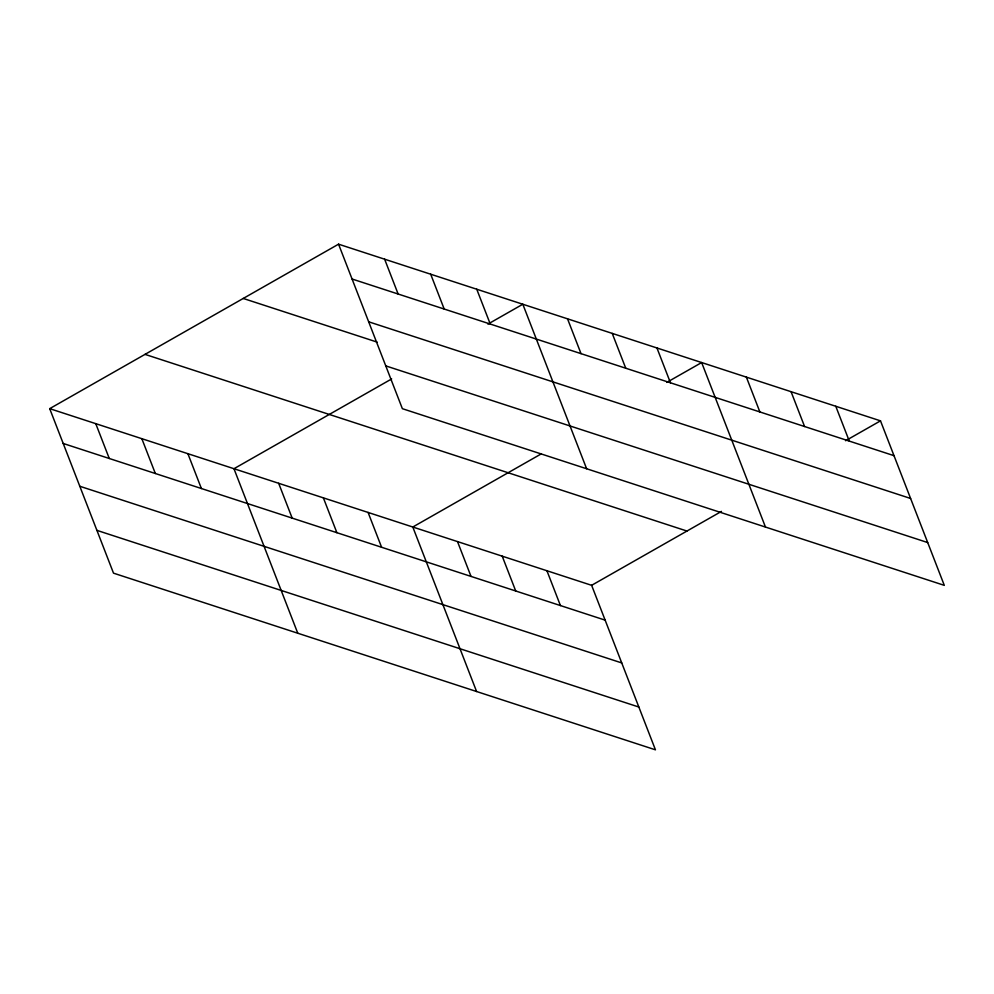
<?xml version="1.0" encoding="UTF-8"?>
<svg xmlns="http://www.w3.org/2000/svg" width="994" height="994" viewBox="0 0 994 994"><rect width="100%" height="100%" fill="white"/><g stroke="black" fill="none" stroke-linecap="round" stroke-linejoin="round"><path stroke-width="1.49" d="M49.7 408.646L591.629 585.317L655.444 749.824L113.502 573.153L49.7 408.646L338.556 244.176L880.498 420.847L944.3 585.354L402.371 408.683L338.556 244.176M391.661 378.925L233.963 468.721L297.765 633.215M487.905 324.119L522.819 304.239L586.622 468.746M541.295 453.848L412.796 527.019L476.598 691.526M666.75 382.417L701.652 362.549L765.467 527.056M591.629 585.317L721.47 511.401M845.583 440.727L880.498 420.847M352.062 279.003L894.004 455.674M368.662 321.795L910.603 498.466M243.232 298.448L377.111 342.098M385.771 365.891L927.7 542.562M145.025 354.373L686.953 531.044M63.206 443.473L605.147 620.144M79.806 486.265L621.747 662.936M96.903 530.361L638.844 707.032M835.78 406.273L849.286 441.1M791.075 391.698L804.581 426.525M746.37 377.124L759.876 411.951M656.947 347.975L670.453 382.802M612.229 333.4L625.748 368.227M567.524 318.813L581.03 353.653M476.747 289.229L490.266 324.056M546.924 570.742L560.43 605.57M430.688 274.207L444.194 309.035M502.218 556.168L515.724 590.995M384.628 259.198L398.134 294.025M457.501 541.593L471.019 576.421M368.091 512.444L381.597 547.272M323.373 497.87L336.891 532.697M278.668 483.295L292.174 518.122M187.891 453.699L201.397 488.526M141.831 438.677L155.337 473.504M95.759 423.668L109.278 458.495"/></g></svg>
